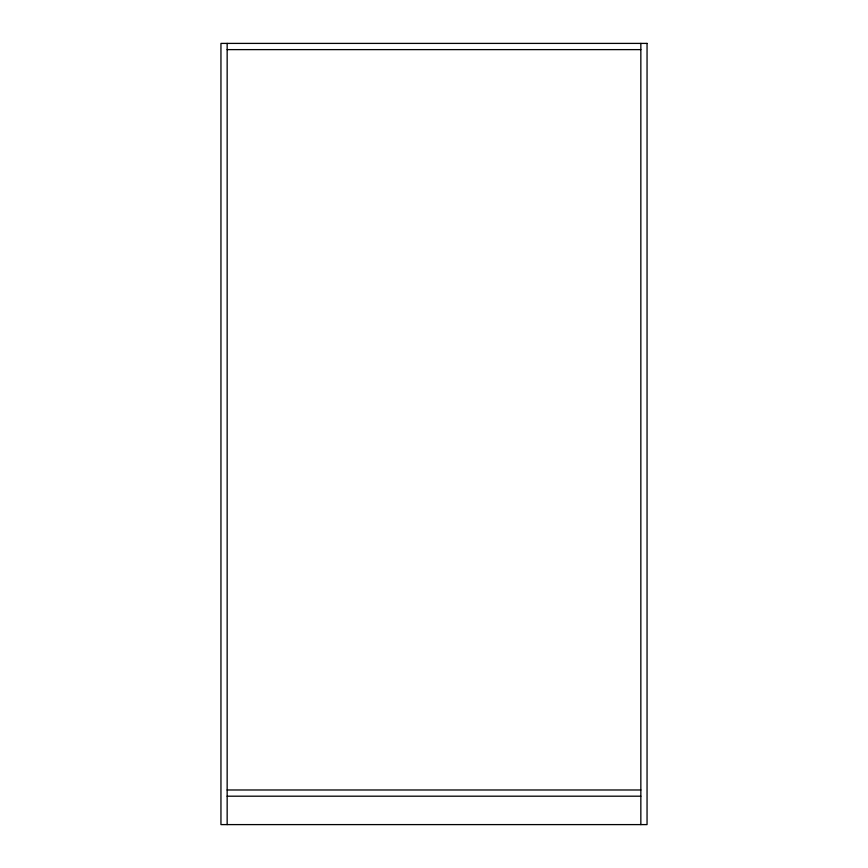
<?xml version="1.0" encoding="UTF-8"?>
<svg xmlns="http://www.w3.org/2000/svg" width="868" height="868" viewBox="0 0 868 868"><rect width="100%" height="100%" fill="white"/><g stroke="black" fill="none" stroke-linecap="round" stroke-linejoin="round"><path stroke-width="1.3" d="M227.156 49.617L640.844 49.617M227.156 789.978L640.844 789.978M227.156 796.195L640.844 796.195M640.844 43.4L640.844 824.6M227.156 43.4L227.156 824.6M647.051 43.4L220.949 43.4L220.949 824.6L647.051 824.6L647.051 43.4"/></g></svg>
